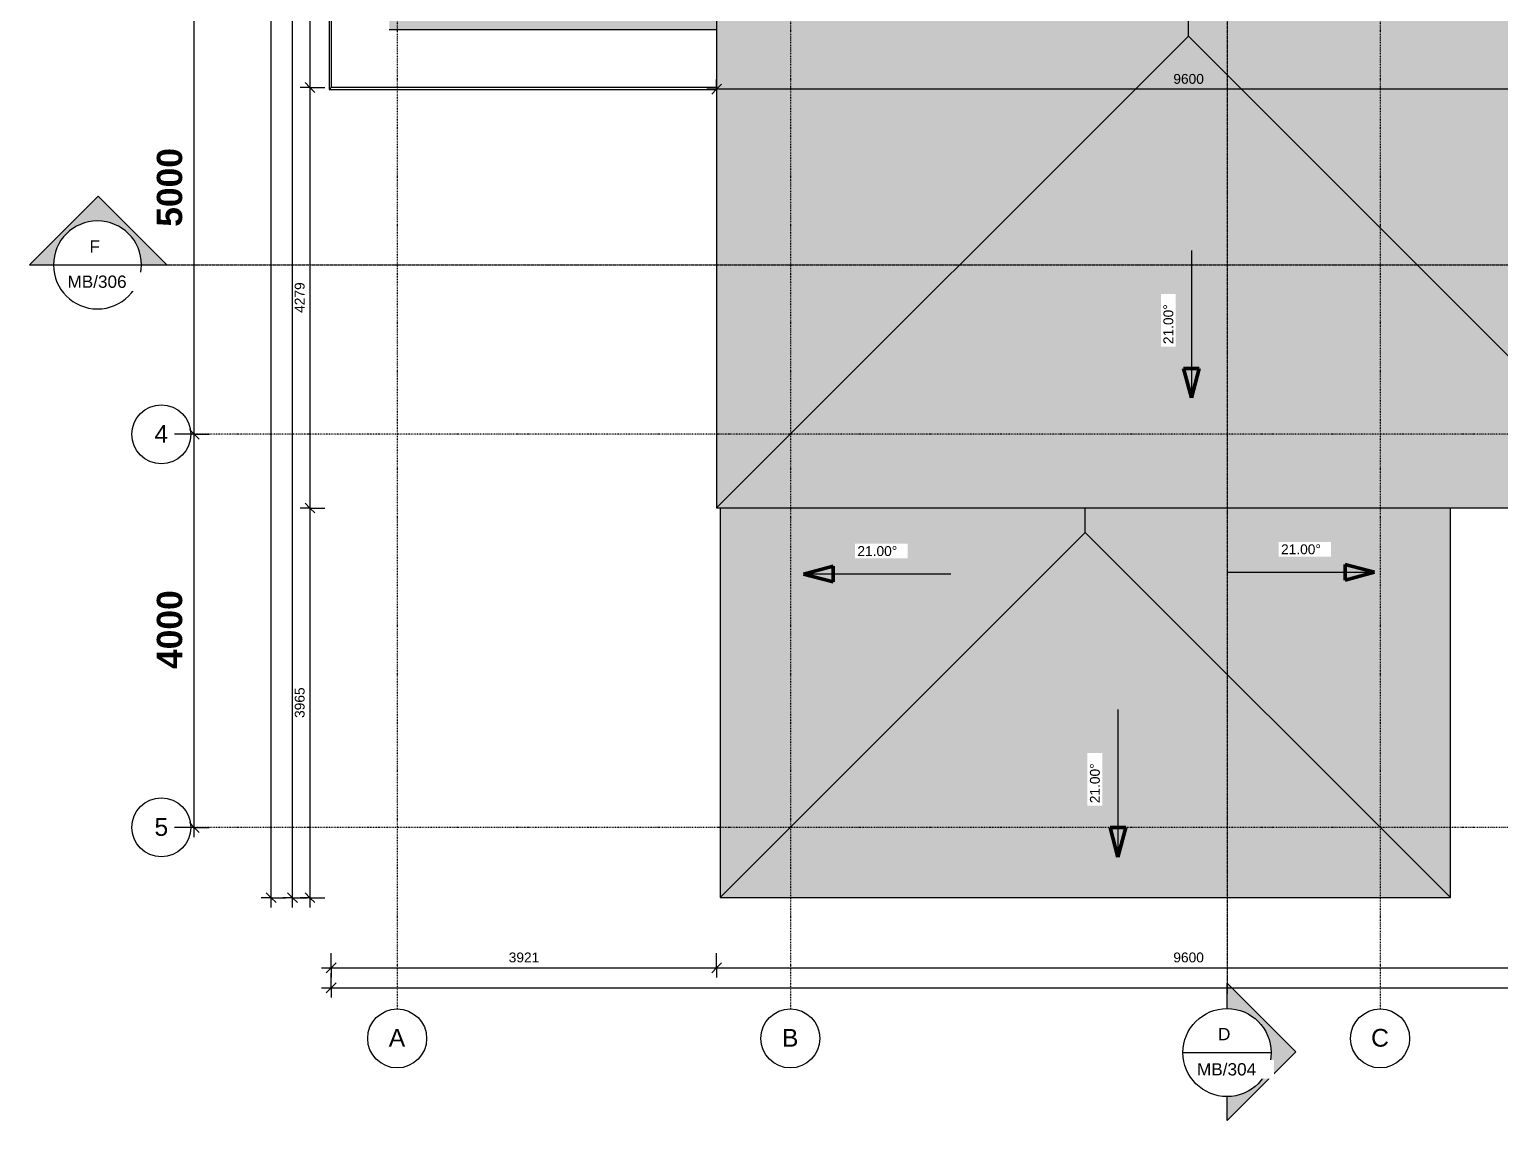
# Model space of a CAD drawing. Header units: millimetres. Extents: x -20313 to 11691, y -15775 to 12805.
# Drawn here: x -20212 to -5256, y -15775 to -4672 of the extents above; entities that cross this region are included whole.
import ezdxf

# ---------------------------------------------------------------- set-up
doc = ezdxf.new("R2010")
doc.units = ezdxf.units.MM
doc.linetypes.add('Dash dot', pattern=[15.875, 6.35, -4.7625, 0, -4.7625])
doc.linetypes.add('TD_Level Line', pattern=[8, 4, -2, 0, -2])
for name, color, linetype, lineweight in [('A-ANNO-DIMS', 211, 'Continuous', 9), ('A-ANNO-DIMS-100', 211, 'Continuous', 9), ('A-DETL-MBND', 5, 'Continuous', 5), ('A-ROOF', 132, 'Continuous', 5), ('A-ROOF-PATT', 132, 'Continuous', 5), ('G-ANNO-DIMS', 111, 'Continuous', 9), ('G-ANNO-SYMB', 111, 'Continuous', 9), ('S-GRID', 1, 'Continuous', 9), ('S-GRID-IDEN', 1, 'Continuous', 9)]:
    doc.layers.add(name, color=color, linetype=linetype, lineweight=lineweight)
doc.styles.add('Arial', font='arial.ttf', dxfattribs={"height": 125})
doc.styles.add('Arial_1', font='arial.ttf', dxfattribs={"height": 180})
doc.styles.add('Arial_2', font='arial.ttf', dxfattribs={"height": 100})
doc.styles.add('Arial_B', font='arialbd.ttf', dxfattribs={"height": 257.936508})
doc.dimstyles.new('Arial_1_0', dxfattribs={"dimscale": 304.8, "dimtxt": 102.02594, "dimasz": 0.328084, "dimexe": 0.328084, "dimexo": 0.0625, "dimgap": 0.082021, "dimtad": 1, "dimdec": 0, "dimzin": 0, "dimdsep": 46, "dimtxsty": 'Arial_2', "dimblk1": 'OBLIQUE', "dimblk2": 'OBLIQUE', "dimsah": 1, "dimcen": 0.09, "dimdle": 0.328084, "dimazin": 0, "dimtfac": 1, "dimtdec": 4, "dimtix": 1, "dimtmove": 0, "dimatfit": 3, "dimfxl": 0.492126, "dimfxlon": 1, "dimtvp": 1, "dimtolj": 1, "dimtzin": 0, "dimarcsym": 2})
doc.dimstyles.new('Arial_2_5', dxfattribs={"dimscale": 304.8, "dimtxt": 255.06485, "dimasz": 0.328084, "dimexe": 0.656168, "dimexo": 0.0625, "dimgap": 0.164042, "dimtad": 1, "dimdec": 0, "dimzin": 0, "dimdsep": 46, "dimtxsty": 'Arial_B', "dimblk1": 'OBLIQUE', "dimblk2": 'OBLIQUE', "dimsah": 1, "dimcen": 0.09, "dimdle": 0.328084, "dimazin": 0, "dimtfac": 1, "dimtdec": 4, "dimtix": 1, "dimtmove": 0, "dimatfit": 3, "dimfxl": 0.492126, "dimfxlon": 1, "dimtvp": 1, "dimtolj": 1, "dimtzin": 0, "dimarcsym": 2})

# ---------------------------------------------------------------- blocks, each defined once
blk = doc.blocks.new('PARAPET1 - PARAPET-963186-03_Roof Level')
at = {"layer": 'A-DETL-MBND'}
for p, q in [((2134, 17241), (-5843, 16979)), ((2115, 17221), (-5823, 16960)), ((2244, 13302), (2115, 17221)), ((2263, 13303), (2134, 17241)), ((-5843, 16979), (-5714, 13040)), ((-5695, 13041), (-5823, 16960)), ((-3429, 16447), (1544, 16611)), ((1544, 16611), (1653, 13282))]:
    blk.add_line(p, q, dxfattribs=at)
for points in [[(2115, 17221), (2118, 17224), (2121, 17227), (2125, 17232), (2128, 17234), (2130, 17237), (2132, 17239), (2134, 17241), (2134, 17241), (2133, 17241)], [(-5823, 16960), (-5826, 16963), (-5830, 16966), (-5834, 16970), (-5837, 16973), (-5839, 16975), (-5841, 16977), (-5843, 16979), (-5843, 16979), (-5843, 16978)]]:
    blk.add_open_spline(points, degree=3, knots=[0, 0, 0, 0, 0.1111111, 0.1666667, 0.2222222, 0.2777778, 0.3333333, 0.4444444, 0.5555556, 0.5555556, 0.5555556, 0.5555556], dxfattribs=at)
blk = doc.blocks.new('Grid - _-182767-03_Roof Level')
at = {"layer": 'S-GRID-IDEN'}
blk.add_circle((0, 0), 3, dxfattribs=at)
blk = doc.blocks.new('DIMBLOCK1-03_Roof Level')
at = {"layer": 'A-ANNO-DIMS-100', "transparency": 16777216}
for p, q in [((-18535, -8792), (-18735, -8792)), ((-18535, -8792), (-18585, -8742)), ((-18535, -12892), (-18535, -8792)), ((-18535, -8792), (-18485, -8842)), ((-18535, -8792), (-18385, -8792)), ((-18535, -12792), (-18735, -12792)), ((-18535, -12792), (-18585, -12742)), ((-18535, -12792), (-18485, -12842)), ((-18535, -12792), (-18385, -12792))]:
    blk.add_line(p, q, dxfattribs=at)
at = {"layer": 'A-ANNO-DIMS-100', "color": 0, "transparency": 16777216, "insert": (-18916, -11180), "char_height": 257.9, "width": 932.81, "attachment_point": 1, "rotation": 90, "line_spacing_factor": 0.941778, "style": 'Arial_B'}
blk.add_mtext('4000', dxfattribs=at)
blk = doc.blocks.new('_Oblique')
at = {"color": 0, "linetype": 'ByBlock', "lineweight": -2}
blk.add_line((-0.5, -0.5), (0.5, 0.5), dxfattribs=at)
blk = doc.blocks.new('DIMBLOCK2-03_Roof Level')
at = {"layer": 'A-ANNO-DIMS-100', "transparency": 16777216}
for p, q in [((-18535, -3792), (-18735, -3792)), ((-18535, -3792), (-18585, -3742)), ((-18535, -8792), (-18535, -3792)), ((-18535, -3792), (-18485, -3842)), ((-18535, -3792), (-18385, -3792)), ((-18535, -8792), (-18735, -8792)), ((-18535, -8792), (-18585, -8742)), ((-18535, -8792), (-18485, -8842)), ((-18535, -8792), (-18385, -8792))]:
    blk.add_line(p, q, dxfattribs=at)
at = {"layer": 'A-ANNO-DIMS-100', "color": 0, "transparency": 16777216, "insert": (-18916, -6680), "char_height": 257.9, "width": 932.81, "attachment_point": 1, "rotation": 90, "line_spacing_factor": 0.941778, "style": 'Arial_B'}
blk.add_mtext('5000', dxfattribs=at)
blk = doc.blocks.new('DIMBLOCK22-03_Roof Level')
at = {"layer": 'A-ANNO-DIMS-100', "transparency": 16777216}
for p, q in [((-17358, 2680), (-17408, 2730)), ((-17358, 2680), (-17458, 2680)), ((-17358, 2680), (-17358, -5263)), ((-17358, 2680), (-17308, 2630)), ((-17358, 2680), (-17208, 2680)), ((-17358, -5263), (-17408, -5213)), ((-17358, -5263), (-17458, -5263)), ((-17358, -5263), (-17308, -5313)), ((-17358, -5263), (-17208, -5263))]:
    blk.add_line(p, q, dxfattribs=at)
at = {"layer": 'A-ANNO-DIMS-100', "color": 0, "transparency": 16777216, "insert": (-17513, -1445), "char_height": 100, "width": 369.18, "attachment_point": 1, "rotation": 90, "line_spacing_factor": 0.941778, "style": 'Arial_2'}
blk.add_mtext('7943', dxfattribs=at)
blk = doc.blocks.new('DIMBLOCK23-03_Roof Level')
at = {"layer": 'A-ANNO-DIMS-100', "transparency": 16777216}
for p, q in [((-17358, -5263), (-17408, -5213)), ((-17358, -5263), (-17458, -5263)), ((-17358, -5263), (-17358, -9542)), ((-17358, -5263), (-17308, -5313)), ((-17358, -5263), (-17208, -5263)), ((-17358, -9542), (-17458, -9542)), ((-17358, -9542), (-17408, -9492)), ((-17358, -9542), (-17308, -9592)), ((-17358, -9542), (-17208, -9542))]:
    blk.add_line(p, q, dxfattribs=at)
at = {"layer": 'A-ANNO-DIMS-100', "color": 0, "transparency": 16777216, "insert": (-17513, -7556), "char_height": 100, "width": 369.18, "attachment_point": 1, "rotation": 90, "line_spacing_factor": 0.941778, "style": 'Arial_2'}
blk.add_mtext('4279', dxfattribs=at)
blk = doc.blocks.new('DIMBLOCK24-03_Roof Level')
at = {"layer": 'A-ANNO-DIMS-100', "transparency": 16777216}
for p, q in [((-17358, -9542), (-17458, -9542)), ((-17358, -9542), (-17408, -9492)), ((-17358, -9542), (-17358, -13607)), ((-17358, -9542), (-17308, -9592)), ((-17358, -9542), (-17208, -9542)), ((-17358, -13507), (-17408, -13457)), ((-17358, -13507), (-17458, -13507)), ((-17358, -13507), (-17308, -13557)), ((-17358, -13507), (-17208, -13507))]:
    blk.add_line(p, q, dxfattribs=at)
at = {"layer": 'A-ANNO-DIMS-100', "color": 0, "transparency": 16777216, "insert": (-17513, -11678), "char_height": 100, "width": 369.18, "attachment_point": 1, "rotation": 90, "line_spacing_factor": 0.941778, "style": 'Arial_2'}
blk.add_mtext('3965', dxfattribs=at)
blk = doc.blocks.new('DIMBLOCK25-03_Roof Level')
at = {"layer": 'A-ANNO-DIMS-100', "transparency": 16777216}
for p, q in [((-17535, 6958), (-17635, 6958)), ((-17535, 6958), (-17585, 7008)), ((-17535, -13607), (-17535, 6958)), ((-17535, 6958), (-17485, 6908)), ((-17535, 6958), (-17385, 6958)), ((-17535, -13507), (-17585, -13457)), ((-17535, -13507), (-17635, -13507)), ((-17535, -13507), (-17485, -13557)), ((-17535, -13507), (-17385, -13507))]:
    blk.add_line(p, q, dxfattribs=at)
at = {"layer": 'A-ANNO-DIMS-100', "color": 0, "transparency": 16777216, "insert": (-17690, -3466), "char_height": 100, "width": 461.47, "attachment_point": 1, "rotation": 90, "line_spacing_factor": 0.941778, "style": 'Arial_2'}
blk.add_mtext('20465', dxfattribs=at)
blk = doc.blocks.new('DIMBLOCK27-03_Roof Level')
at = {"layer": 'A-ANNO-DIMS-100', "transparency": 16777216}
for p, q in [((-17753, 10158), (-17803, 10208)), ((-17753, -13607), (-17753, 10258)), ((-17753, 10158), (-17853, 10158)), ((-17753, 10158), (-17703, 10108)), ((-17753, 10158), (-17603, 10158)), ((-17753, -13507), (-17803, -13457)), ((-17753, -13507), (-17853, -13507)), ((-17753, -13507), (-17703, -13557)), ((-17753, -13507), (-17603, -13507))]:
    blk.add_line(p, q, dxfattribs=at)
at = {"layer": 'A-ANNO-DIMS-100', "color": 0, "transparency": 16777216, "insert": (-17908, -1866), "char_height": 100, "width": 461.47, "attachment_point": 1, "rotation": 90, "line_spacing_factor": 0.941778, "style": 'Arial_2'}
blk.add_mtext('23665', dxfattribs=at)
blk = doc.blocks.new('DIMBLOCK28-03_Roof Level')
at = {"layer": 'A-ANNO-DIMS-100', "transparency": 16777216}
for p, q in [((-17142, -14220), (-17142, -14070)), ((-17142, -14220), (-17092, -14170)), ((-13221, -14220), (-13221, -14070)), ((-13221, -14220), (-13171, -14170)), ((-17242, -14220), (-13221, -14220)), ((-17142, -14220), (-17192, -14270)), ((-17142, -14220), (-17142, -14320)), ((-13221, -14220), (-13271, -14270)), ((-13221, -14220), (-13221, -14320))]:
    blk.add_line(p, q, dxfattribs=at)
at = {"layer": 'A-ANNO-DIMS-100', "color": 0, "transparency": 16777216, "insert": (-15336, -14065), "char_height": 100, "width": 369.18, "attachment_point": 1, "line_spacing_factor": 0.941778, "style": 'Arial_2'}
blk.add_mtext('3921', dxfattribs=at)
blk = doc.blocks.new('DIMBLOCK29-03_Roof Level')
at = {"layer": 'A-ANNO-DIMS-100', "transparency": 16777216}
for p, q in [((-13221, -14220), (-13221, -14070)), ((-13221, -14220), (-13171, -14170)), ((-3621, -14220), (-3621, -14070)), ((-3621, -14220), (-3571, -14170)), ((-13221, -14220), (-13271, -14270)), ((-13221, -14220), (-3621, -14220)), ((-13221, -14220), (-13221, -14320)), ((-3621, -14220), (-3671, -14270)), ((-3621, -14220), (-3621, -14320))]:
    blk.add_line(p, q, dxfattribs=at)
at = {"layer": 'A-ANNO-DIMS-100', "color": 0, "transparency": 16777216, "insert": (-8575, -14065), "char_height": 100, "width": 369.18, "attachment_point": 1, "line_spacing_factor": 0.941778, "style": 'Arial_2'}
blk.add_mtext('9600', dxfattribs=at)
blk = doc.blocks.new('DIMBLOCK32-03_Roof Level')
at = {"layer": 'A-ANNO-DIMS-100', "transparency": 16777216}
for p, q in [((-17142, -14424), (-17142, -14274)), ((9344, -14424), (9344, -14274)), ((-17242, -14424), (9444, -14424)), ((-17142, -14424), (-17192, -14474)), ((-17142, -14424), (-17092, -14374)), ((-17142, -14424), (-17142, -14524)), ((9344, -14424), (9294, -14474)), ((9344, -14424), (9394, -14374)), ((9344, -14424), (9344, -14524))]:
    blk.add_line(p, q, dxfattribs=at)
at = {"layer": 'A-ANNO-DIMS-100', "color": 0, "transparency": 16777216, "insert": (-4091, -14270), "char_height": 100, "width": 461.47, "attachment_point": 1, "line_spacing_factor": 0.941778, "style": 'Arial_2'}
blk.add_mtext('26486', dxfattribs=at)
blk = doc.blocks.new('DIMBLOCK68-03_Roof Level')
at = {"layer": 'A-ANNO-DIMS-100', "transparency": 16777216}
for p, q in [((-13221, -5280), (-13221, -5180)), ((-13221, -5280), (-13171, -5230)), ((-3621, -5280), (-3621, -5180)), ((-3621, -5280), (-3571, -5230)), ((-3621, -5280), (-13321, -5280)), ((-13221, -5280), (-13271, -5330)), ((-13221, -5280), (-13221, -5430)), ((-3621, -5280), (-3671, -5330)), ((-3621, -5280), (-3621, -5430))]:
    blk.add_line(p, q, dxfattribs=at)
at = {"layer": 'A-ANNO-DIMS-100', "color": 0, "transparency": 16777216, "insert": (-8575, -5125), "char_height": 100, "width": 369.18, "attachment_point": 1, "line_spacing_factor": 0.941778, "style": 'Arial_2'}
blk.add_mtext('9600', dxfattribs=at)
blk = doc.blocks.new('Section - _-1243848-03_Roof Level')
at = {"layer": 'G-ANNO-SYMB'}
h = blk.add_hatch(color=256, dxfattribs=at)
edge = h.paths.add_edge_path()
edge.add_line((-12.93, 0), (-5.93, 7))
edge.add_line((-5.93, 7), (1.07, 0))
edge.add_line((1.07, 0), (-1.52, 0))
edge.add_arc((-6, 0), 4.48, 0, 180)
edge.add_line((-10.48, 0), (-12.93, 0))
for p, q in [((-5.93, 7), (-12.93, 0)), ((1.07, 0), (-5.93, 7)), ((-12.93, 0), (-10.48, 0)), ((-1.52, 0), (1.07, 0))]:
    blk.add_line(p, q, dxfattribs=at)
for start, end in [(360, 180), (0, 180), (180, 360)]:
    blk.add_arc((-6, 0), 4.48, start, end, dxfattribs=at)

msp = doc.modelspace()

# ---------------------------------------------------------------- hatches: boundary and pattern name
at = {"layer": 'A-DETL-MBND'}
h = msp.add_hatch(dxfattribs=at)
h.set_pattern_fill('FP_14', color=256, style=0, pattern_type=2)
h.set_pattern_definition([(94.997, (-116.84, -102.44), (127.0003622, -1515.6514102), [116.643, -2799.438]), (0, (-127, 13.76), (127, 126.304), [10.16, -116.84]), (180, (0, 23.86), (-127, -126.304), [35.56, -91.44]), (270, (-35.56, 23.86), (127, -126.304), [12.63, -113.674]), (90, (-116.84, 11.23), (-127, 126.304), [12.63, -113.674]), (180, (-116.84, 23.86), (-127, -126.304), [10.16, -116.84]), (180, (0, 13.76), (-127, -126.304), [25.4, -101.6]), (265.003, (-25.4, 13.76), (-127.0003622, -1515.6514102), [116.643, -2799.438]), (232.544, (-25.4, 7.445), (1651.0084555, 2147.1663823), [33.413, -3307.874]), (198.341, (-45.72, -19.08), (-253.9992, -126.30564), [32.111, -369.279]), (161.659, (-76.2, -29.183), (253.9992, -126.30564), [32.111, -369.279]), (127.456, (-106.68, -19.079), (-1651.0084555, 2147.1663823), [33.413, -3307.874]), (200.123, (-52.07, -10.238), (1396.9998089, 505.2175104), [25.699, -2544.176]), (159.877, (-76.2, -19.079), (-1396.9998089, 505.2175104), [25.699, -2544.176]), (127.557, (-100.33, -10.238), (-1269.9901965, 1641.963257), [27.085, -2681.448]), (232.443, (-35.56, 11.234), (1269.9901965, 1641.963257), [27.085, -2681.448])])
h.paths.add_polyline_path([(-16107.2, -4671.5), (-13221, -4671.5), (-13221, 2088.5), (-16551, 2088.5), (-16551, -4671.5), (-16213.2, -4671.5)])
h = msp.add_hatch(dxfattribs=at)
h.set_pattern_fill('FP_4', color=256, style=0, pattern_type=2)
h.set_pattern_definition([(185.321, (-1208.595, -116.84), (1422.7774649, 126.991261), [109.552, -2629.24]), (90, (-1317.67, -127), (-118.565, 127), [10.16, -116.84]), (270, (-1327.16, 0), (118.565, -127), [35.56, -91.44]), (0, (-1327.16, -35.56), (118.565, 127), [11.856, -106.708]), (180, (-1315.3, -116.84), (-118.565, -127), [11.856, -106.708]), (270, (-1327.16, -116.84), (118.565, -127), [10.16, -116.84]), (270, (-1317.67, 0), (118.565, -127), [25.4, -101.6]), (354.679, (-1317.675, -25.4), (1422.7774649, -126.991261), [109.552, -2629.24]), (320.782, (-1311.746, -25.4), (-2015.6072356, 1650.990985), [32.138, -3181.648]), (287.286, (-1286.848, -45.72), (118.566, -253.99939), [31.922, -367.1]), (252.714, (-1277.363, -76.2), (118.566, 253.99939), [31.922, -367.1]), (219.218, (-1286.848, -106.68), (-2015.6072356, -1650.990985), [32.138, -3181.648]), (288.981, (-1295.147, -52.07), (-474.2663295, 1396.9973541), [25.517, -2526.225]), (251.019, (-1286.848, -76.2), (-474.2663295, -1396.9973541), [25.517, -2526.225]), (219.321, (-1295.147, -100.33), (-1541.3477461, -1269.9923843), [26.055, -2579.41]), (320.679, (-1315.303, -35.56), (-1541.3477461, 1269.9923843), [26.055, -2579.41])])
h.paths.add_polyline_path([(-13186, -13506.5), (-9471, -9791.5), (-9471, -9541.5), (-13186, -9541.5), (-13186, -10888.5)])
h = msp.add_hatch(dxfattribs=at)
h.set_pattern_fill('FP_5', color=256, style=0, pattern_type=2)
h.set_pattern_definition([(5.321, (-1224.074, 116.84), (-1422.7774649, -126.991261), [109.552, -2629.24]), (270, (-1114.99, 127), (118.565, -127), [10.16, -116.84]), (90, (-1105.51, 0), (-118.565, 127), [35.56, -91.44]), (180, (-1105.51, 35.56), (-118.565, -127), [11.856, -106.708]), (0, (-1117.37, 116.84), (118.565, 127), [11.856, -106.708]), (90, (-1105.51, 116.84), (-118.565, 127), [10.16, -116.84]), (90, (-1114.99, 0), (-118.565, 127), [25.4, -101.6]), (174.679, (-1114.994, 25.4), (-1422.7774649, 126.991261), [109.552, -2629.24]), (140.782, (-1120.923, 25.4), (2015.6072356, -1650.990985), [32.138, -3181.648]), (107.286, (-1145.82, 45.72), (-118.566, 253.99939), [31.922, -367.1]), (72.714, (-1155.306, 76.2), (-118.566, -253.99939), [31.922, -367.1]), (39.218, (-1145.821, 106.68), (2015.6072356, 1650.990985), [32.138, -3181.648]), (108.981, (-1137.522, 52.07), (474.2663295, -1396.9973541), [25.517, -2526.225]), (71.019, (-1145.821, 76.2), (474.2663295, 1396.9973541), [25.517, -2526.225]), (39.321, (-1137.522, 100.33), (1541.3477461, 1269.9923843), [26.055, -2579.41]), (140.679, (-1117.366, 35.56), (1541.3477461, -1269.9923843), [26.055, -2579.41])])
h.paths.add_polyline_path([(-5756, -13506.5), (-5756, -9541.5), (-9471, -9541.5), (-9471, -9791.5), (-7410.9, -11851.6)])
h = msp.add_hatch(dxfattribs=at)
h.set_pattern_fill('FP_6', color=256, style=0, pattern_type=2)
h.set_pattern_definition([(275.321, (116.84, -1249.763), (-126.991261, 1422.7774649), [109.552, -2629.24]), (180, (127, -1358.84), (-127, -118.565), [10.16, -116.84]), (0, (0, -1368.33), (127, 118.565), [35.56, -91.44]), (90, (35.56, -1368.33), (-127, 118.565), [11.856, -106.708]), (270, (116.84, -1356.47), (127, -118.565), [11.856, -106.708]), (0, (116.84, -1368.33), (127, 118.565), [10.16, -116.84]), (0, (0, -1358.84), (127, 118.565), [25.4, -101.6]), (84.679, (25.4, -1358.843), (126.991261, 1422.7774649), [109.552, -2629.24]), (50.782, (25.4, -1352.915), (-1650.990985, -2015.6072356), [32.138, -3181.648]), (17.286, (45.72, -1328.016), (253.99939, 118.566), [31.922, -367.1]), (342.714, (76.2, -1318.53), (-253.99939, 118.566), [31.922, -367.1]), (309.218, (106.68, -1328.016), (1650.990985, -2015.6072356), [32.138, -3181.648]), (18.981, (52.07, -1336.316), (-1396.9973541, -474.2663295), [25.517, -2526.225]), (341.019, (76.2, -1328.016), (1396.9973541, -474.2663295), [25.517, -2526.225]), (309.321, (100.33, -1336.316), (1269.9923843, -1541.3477461), [26.055, -2579.41]), (50.679, (35.56, -1356.472), (-1269.9923843, -1541.3477461), [26.055, -2579.41])])
h.paths.add_polyline_path([(-5756, -13506.5), (-9471, -9791.5), (-13186, -13506.5), (-7410.9, -13506.5)])
at = {"layer": 'A-ROOF-PATT'}
h = msp.add_hatch(dxfattribs=at)
h.set_pattern_fill('FP_8', color=256, style=0, pattern_type=2)
h.set_pattern_definition([(185.321, (-1660.895, -116.84), (1422.7774649, 126.991261), [109.552, -2629.24]), (90, (-1769.97, -127), (-118.565, 127), [10.16, -116.84]), (270, (-1779.46, 0), (118.565, -127), [35.56, -91.44]), (0, (-1779.46, -35.56), (118.565, 127), [11.856, -106.708]), (180, (-1767.6, -116.84), (-118.565, -127), [11.856, -106.708]), (270, (-1779.46, -116.84), (118.565, -127), [10.16, -116.84]), (270, (-1769.97, 0), (118.565, -127), [25.4, -101.6]), (354.679, (-1769.975, -25.4), (1422.7774649, -126.991261), [109.552, -2629.24]), (320.782, (-1764.047, -25.4), (-2015.6072356, 1650.990985), [32.138, -3181.648]), (287.286, (-1739.148, -45.72), (118.566, -253.99939), [31.922, -367.1]), (252.714, (-1729.663, -76.2), (118.566, 253.99939), [31.922, -367.1]), (219.218, (-1739.148, -106.68), (-2015.6072356, -1650.990985), [32.138, -3181.648]), (288.981, (-1747.447, -52.07), (-474.2663295, 1396.9973541), [25.517, -2526.225]), (251.019, (-1739.148, -76.2), (-474.2663295, -1396.9973541), [25.517, -2526.225]), (219.321, (-1747.447, -100.33), (-1541.3477461, -1269.9923843), [26.055, -2579.41]), (320.679, (-1767.603, -35.56), (-1541.3477461, 1269.9923843), [26.055, -2579.41])])
h.paths.add_polyline_path([(-13221, -9541.5), (-8421, -4741.5), (-8421, 2158.5), (-13221, 6958.5), (-13221, -9381.1)])
h = msp.add_hatch(dxfattribs=at)
h.set_pattern_fill('FP_10', color=256, style=0, pattern_type=2)
h.set_pattern_definition([(5.321, (-502.076, 116.84), (-1422.777465, -126.991261), [109.552, -2629.24]), (270, (-393, 127), (118.565, -127), [10.16, -116.84]), (90, (-383.51, 0), (-118.565, 127), [35.56, -91.44]), (180, (-383.51, 35.56), (-118.565, -127), [11.856, -106.708]), (0, (-395.37, 116.84), (118.565, 127), [11.856, -106.708]), (90, (-383.51, 116.84), (-118.565, 127), [10.16, -116.84]), (90, (-393, 0), (-118.565, 127), [25.4, -101.6]), (174.679, (-392.996, 25.4), (-1422.777465, 126.991261), [109.552, -2629.24]), (140.782, (-398.925, 25.4), (2015.6072356, -1650.990985), [32.138, -3181.648]), (107.286, (-423.823, 45.72), (-118.566, 253.99939), [31.922, -367.1]), (72.714, (-433.308, 76.2), (-118.566, -253.99939), [31.922, -367.1]), (39.218, (-423.823, 106.68), (2015.6072356, 1650.990985), [32.138, -3181.648]), (108.981, (-415.524, 52.07), (474.2663295, -1396.9973541), [25.517, -2526.225]), (71.019, (-423.823, 76.2), (474.2663295, 1396.9973541), [25.517, -2526.225]), (39.321, (-415.524, 100.33), (1541.347746, 1269.9923843), [26.055, -2579.41]), (140.679, (-395.368, 35.56), (1541.347746, -1269.9923843), [26.055, -2579.41])])
h.paths.add_polyline_path([(-3621, -9541.5), (-3621, -2926.5), (-4486, -2926.5), (-4486, -2906.5), (-4501, -2906.5), (-4501, 1938.5), (-3621, 1938.5), (-3621, 6958.5), (-8421, 2158.5), (-8421, -4741.5), (-3781.4, -9381.1)])
h = msp.add_hatch(dxfattribs=at)
h.set_pattern_fill('FP_7', color=256, style=0, pattern_type=2)
h.set_pattern_definition([(275.321, (116.84, -1188.353), (-126.991261, 1422.7774649), [109.552, -2629.24]), (180, (127, -1297.43), (-127, -118.565), [10.16, -116.84]), (0, (0, -1306.92), (127, 118.565), [35.56, -91.44]), (90, (35.56, -1306.92), (-127, 118.565), [11.856, -106.708]), (270, (116.84, -1295.06), (127, -118.565), [11.856, -106.708]), (0, (116.84, -1306.92), (127, 118.565), [10.16, -116.84]), (0, (0, -1297.43), (127, 118.565), [25.4, -101.6]), (84.679, (25.4, -1297.432), (126.991261, 1422.7774649), [109.552, -2629.24]), (50.782, (25.4, -1291.504), (-1650.990985, -2015.6072356), [32.138, -3181.648]), (17.286, (45.72, -1266.606), (253.99939, 118.566), [31.922, -367.1]), (342.714, (76.2, -1257.12), (-253.99939, 118.566), [31.922, -367.1]), (309.218, (106.68, -1266.606), (1650.990985, -2015.6072356), [32.138, -3181.648]), (18.981, (52.07, -1274.905), (-1396.9973541, -474.2663295), [25.517, -2526.225]), (341.019, (76.2, -1266.606), (1396.9973541, -474.2663295), [25.517, -2526.225]), (309.321, (100.33, -1274.905), (1269.9923843, -1541.3477461), [26.055, -2579.41]), (50.679, (35.56, -1295.061), (-1269.9923843, -1541.3477461), [26.055, -2579.41])])
h.paths.add_polyline_path([(-4017.2, -9541.5), (-3621, -9541.5), (-8421, -4741.5), (-13221, -9541.5), (-5714.1, -9541.5)])
at = {"layer": 'G-ANNO-DIMS', "lineweight": 50}
for points in [[(-8391.5, -8421.9), (-8311.1, -8121.9), (-8471.9, -8121.9)], [(-12337, -10214.1), (-12037, -10294.5), (-12037, -10133.7)], [(-6527.4, -10196.2), (-6827.4, -10115.8), (-6827.4, -10276.6)], [(-9138.7, -13093.6), (-9058.3, -12793.6), (-9219.1, -12793.6)]]:
    msp.add_hatch(color=256, dxfattribs=at).paths.add_polyline_path(points)

# ---------------------------------------------------------------- linework, layer by layer
at = {"layer": 'A-DETL-MBND'}
for p, q in [((-16551, -4671.5), (-13221, -4671.5)), ((-13186, -9541.5), (-13186, -13506.5)), ((-9471, -9791.5), (-9471, -9541.5)), ((-5756, -13506.5), (-5756, -9541.5)), ((-13186, -13506.5), (-9471, -9791.5)), ((-9471, -9791.5), (-5756, -13506.5)), ((-13186, -13506.5), (-5756, -13506.5))]:
    msp.add_line(p, q, dxfattribs=at)
at = {"layer": 'A-ROOF'}
for p, q in [((-13221, 6958.5), (-13221, -9541.5)), ((-8421, -4741.5), (-8421, 2158.5)), ((-8421, -4741.5), (-13221, -9541.5)), ((-3621, -9541.5), (-8421, -4741.5)), ((-13221, -9541.5), (-3621, -9541.5))]:
    msp.add_line(p, q, dxfattribs=at)
at = {"layer": 'G-ANNO-DIMS'}
for p, q in [((-8391.5, -6921.9), (-8391.5, -8421.9)), ((-10837, -10214.1), (-12337, -10214.1)), ((-8027.4, -10196.2), (-6527.4, -10196.2)), ((-9138.7, -11593.6), (-9138.7, -13093.6))]:
    msp.add_line(p, q, dxfattribs=at)
at = {"layer": 'G-ANNO-DIMS', "lineweight": 50}
for p, q in [((-8311.1, -8121.9), (-8471.9, -8121.9)), ((-8471.9, -8121.9), (-8391.5, -8421.9)), ((-8391.5, -8421.9), (-8311.1, -8121.9)), ((-12037, -10133.7), (-12337, -10214.1)), ((-12037, -10294.5), (-12037, -10133.7)), ((-6527.4, -10196.2), (-6827.4, -10115.8)), ((-6827.4, -10115.8), (-6827.4, -10276.6)), ((-12337, -10214.1), (-12037, -10294.5)), ((-6827.4, -10276.6), (-6527.4, -10196.2)), ((-9058.3, -12793.6), (-9219.1, -12793.6)), ((-9219.1, -12793.6), (-9138.7, -13093.6)), ((-9138.7, -13093.6), (-9058.3, -12793.6))]:
    msp.add_line(p, q, dxfattribs=at)
at = {"layer": 'G-ANNO-SYMB', "linetype": 'TD_Level Line', "lineweight": 18}
for p, q in [((-8028.9, 11512.7), (-8028.9, -14482.8)), ((-18919.7, -7068.1), (10398.9, -7068.1))]:
    msp.add_line(p, q, dxfattribs=at)
at = {"layer": 'G-ANNO-SYMB'}
for p, q in [((-19967.7, -7068.1), (-19071.7, -7068.1)), ((-8476.9, -15082.8), (-7580.9, -15082.8))]:
    msp.add_line(p, q, dxfattribs=at)
at = {"layer": 'S-GRID', "linetype": 'Dash dot', "lineweight": 18}
for p, q in [((-16471, 9017.3), (-16471, -12139.4)), ((-12471, 9017.3), (-12471, -12139.4)), ((-6471, 9017.3), (-6471, -12139.4)), ((-16069.6, -8791.5), (-18569.6, -8791.5)), ((8182, -8791.5), (-16069.6, -8791.5)), ((-16471, -12139.4), (-16471, -14639.4)), ((-12471, -12139.4), (-12471, -14639.4)), ((-6471, -12139.4), (-6471, -14639.4)), ((-16069.6, -12791.5), (-18569.6, -12791.5)), ((8182, -12791.5), (-16069.6, -12791.5))]:
    msp.add_line(p, q, dxfattribs=at)

# ---------------------------------------------------------------- block references
at = {"layer": 'A-DETL-MBND', "rotation": 88.11700695989701}
msp.add_blockref('PARAPET1 - PARAPET-963186-03_Roof Level', (0, 0), dxfattribs=at)
at = {"layer": 'G-ANNO-SYMB', "xscale": 99.99999999999994, "yscale": 99.99999999999994, "zscale": 99.99999999999994}
msp.add_blockref('Section - _-1243848-03_Roof Level', (-18919.7, -7068.1), dxfattribs=at)
at = {"layer": 'G-ANNO-SYMB', "extrusion": (0, 0, -1), "xscale": 99.99999999999994, "yscale": 99.99999999999994, "zscale": 99.99999999999994, "rotation": 90.00000000000064}
msp.add_blockref('Section - _-1243848-03_Roof Level', (8028.9, -14482.8), dxfattribs=at)
at = {"layer": 'S-GRID-IDEN'}
for p, xscale, yscale, zscale, rotation in [((-18869.6, -8791.5), 99.99999999999994, 99.99999999999994, 99.99999999999994, 90), ((-18869.6, -12791.5), 99.99999999999994, 99.99999999999994, 99.99999999999994, 90), ((-16471, -14939.4), 99.99999999999993, 99.99999999999993, 99.99999999999993, 180), ((-12471, -14939.4), 99.99999999999993, 99.99999999999993, 99.99999999999993, 180), ((-6471, -14939.4), 99.99999999999994, 99.99999999999994, 99.99999999999994, 180)]:
    msp.add_blockref('Grid - _-182767-03_Roof Level', p, dxfattribs=dict(at, xscale=xscale, yscale=yscale, zscale=zscale, rotation=rotation))

# ---------------------------------------------------------------- dimensions: what is measured, and where the dimension line sits
at = {"layer": 'A-ANNO-DIMS'}
for base, p1, p2, angle, override, picture, middle in [((-17752.7, 10158.5), (-17602.7, -13506.5), (-17602.7, 10158.5), 90, {"dimpost": '<>', "dimfxl": 23665}, 'DIMBLOCK27-03_Roof Level', (-17828.8, -1674)), ((-17535.4, 6958.5), (-17385.4, -13506.5), (-17385.4, 6958.5), 90, {"dimpost": '<>', "dimfxl": 20465}, 'DIMBLOCK25-03_Roof Level', (-17611.4, -3274)), ((-17358.4, -5263), (-17208.4, 2679.9), (-17208.4, -5263), 90, {"dimpost": '<>', "dimfxl": 7942.879689}, 'DIMBLOCK22-03_Roof Level', (-17434.5, -1291.5)), ((-17358.3868, -9541.5307), (-17208.3868, -5262.9706), (-17208.3868, -9541.5307), 90, {"dimpost": '<>', "dimfxl": 4278.560156}, 'DIMBLOCK23-03_Roof Level', (-17434.4441, -7402.2506)), ((-17358.4, -13506.5), (-17208.4, -9541.5), (-17208.4, -13506.5), 90, {"dimpost": '<>', "dimfxl": 3965}, 'DIMBLOCK24-03_Roof Level', (-17434.5, -11524)), ((-13221, -14220.1), (-17142.4, -14070.1), (-13221, -14070.1), 0, {"dimpost": '<>', "dimfxl": 3921.439844}, 'DIMBLOCK28-03_Roof Level', (-15181.7, -14144)), ((-3621, -14220.1), (-13221, -14070.1), (-3621, -14070.1), 0, {"dimpost": '<>', "dimfxl": 9600}, 'DIMBLOCK29-03_Roof Level', (-8421, -14144)), ((9344, -14424.4), (-17142.4, -14274.4), (9344, -14274.4), 0, {"dimpost": '<>', "dimfxl": 26486.439844}, 'DIMBLOCK32-03_Roof Level', (-3899.2, -14348.4))]:
    dim = msp.add_linear_dim(base=base, p1=p1, p2=p2, angle=angle, dimstyle='Arial_1_0', override=override, dxfattribs=at)
    dim.commit()
    dim.dimension.update_dxf_attribs({"geometry": picture, "text_midpoint": middle})
dim = msp.add_linear_dim(base=(-13221, -5280.1), p1=(-3621, -5430.1), p2=(-13221, -5430.1), dimstyle='Arial_1_0', override={"dimpost": '<>', "dimfxl": 9600}, dxfattribs=at)
dim.commit()
dim.dimension.update_dxf_attribs({"geometry": 'DIMBLOCK68-03_Roof Level', "text_midpoint": (-8421, -5204.1)})

# ---------------------------------------------------------------- next in the draw order: texts
at = {"layer": 'G-ANNO-DIMS', "char_height": 100, "width": 484.823, "attachment_point": 1, "rotation": 90, "line_spacing_factor": 0.941778, "style": 'Arial_2', "bg_fill": 3, "box_fill_scale": 1.25, "bg_fill_color": 256, "bg_fill_true_color": 13158600, "bg_fill_transparency": 0}
for insert in [(-8676, -7874), (-9423.3, -12545.6)]:
    msp.add_mtext('21.00°', dxfattribs=dict(at, insert=insert))
at = {"layer": 'G-ANNO-DIMS', "char_height": 100, "width": 484.823, "attachment_point": 1, "line_spacing_factor": 0.941778, "style": 'Arial_2', "bg_fill": 3, "box_fill_scale": 1.25, "bg_fill_color": 256, "bg_fill_true_color": 13158600, "bg_fill_transparency": 0}
for insert in [(-11789, -9929.6), (-7479.4, -9911.7)]:
    msp.add_mtext('21.00°', dxfattribs=dict(at, insert=insert))
at = {"layer": 'G-ANNO-SYMB', "char_height": 125, "attachment_point": 1, "style": 'Arial', "bg_fill": 3, "box_fill_scale": 1.25, "bg_fill_color": 256, "bg_fill_true_color": 13158600, "bg_fill_transparency": 0}
for s, insert, width in [('F', (-19601.4, -6817.9), 136.287), ('MB/306', (-19825.1, -7176.2), 753.586), ('D', (-8120.6, -14832.6), 160.337), ('MB/304', (-8334.3, -15190.9), 753.586)]:
    msp.add_mtext(s, dxfattribs=dict(at, insert=insert, width=width))
at = {"layer": 'S-GRID-IDEN', "char_height": 180, "attachment_point": 1, "style": 'Arial_1', "bg_fill": 3, "box_fill_scale": 1.25, "bg_fill_color": 256, "bg_fill_true_color": 13158600, "bg_fill_transparency": 0}
for s, insert, width in [('4', (-18940.1, -8697.5), 168.354), ('5', (-18940.1, -12697.5), 168.354), ('A', (-16556.9, -14842.7), 200.422), ('B', (-12556.9, -14842.7), 200.422), ('C', (-6563.4, -14842.7), 216.456)]:
    msp.add_mtext(s, dxfattribs=dict(at, insert=insert, width=width))

# ---------------------------------------------------------------- next in the draw order: dimensions: what is measured, and where the dimension line sits
at = {"layer": 'A-ANNO-DIMS'}
for base, p1, p2, override, picture, middle in [((-18535.4, -3791.5), (-18385.4, -8791.5), (-18385.4, -3791.5), {"dimpost": '<>', "dimfxl": 5000}, 'DIMBLOCK2-03_Roof Level', (-18717.1, -6291.5)), ((-18535.4, -8791.5), (-18385.4, -12791.5), (-18385.4, -8791.5), {"dimpost": '<>', "dimfxl": 4000}, 'DIMBLOCK1-03_Roof Level', (-18717.1, -10791.5))]:
    dim = msp.add_linear_dim(base=base, p1=p1, p2=p2, angle=90, dimstyle='Arial_2_5', override=override, dxfattribs=at)
    dim.commit()
    dim.dimension.update_dxf_attribs({"geometry": picture, "text_midpoint": middle})

doc.saveas('drawing.dxf')
